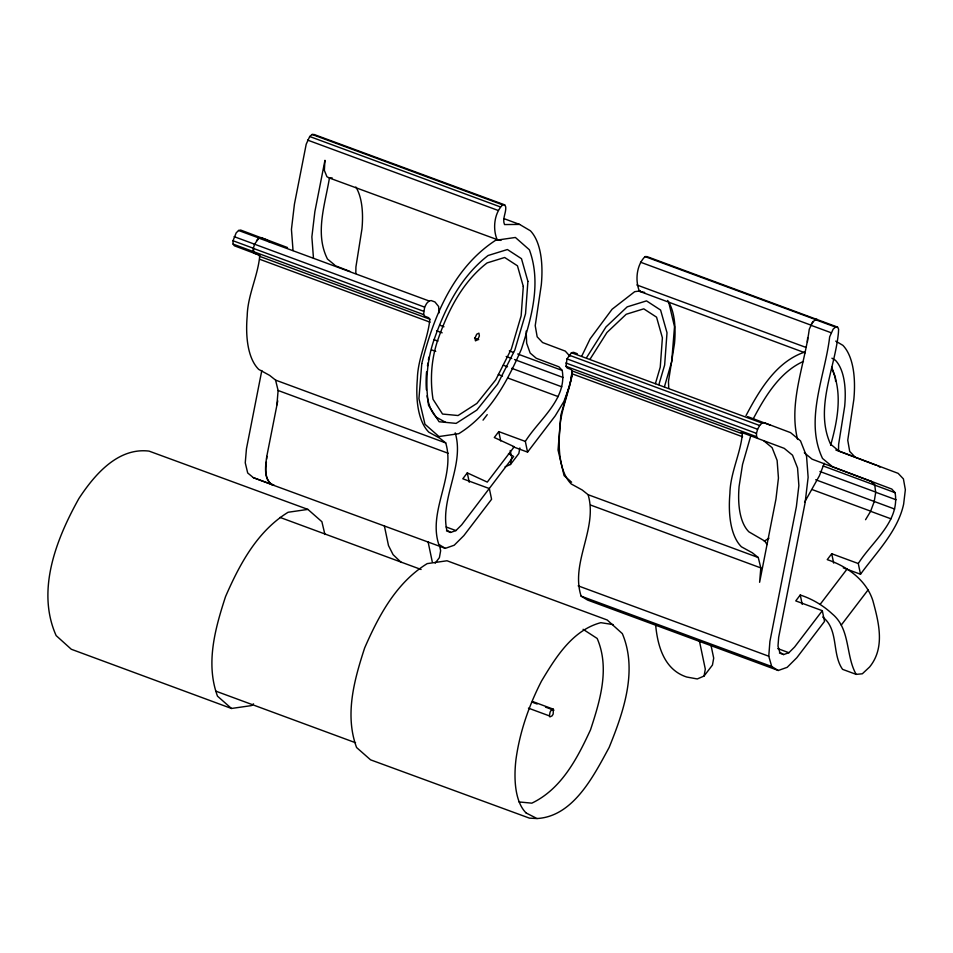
<?xml version="1.0" encoding="UTF-8"?>
<svg xmlns="http://www.w3.org/2000/svg" width="953" height="953" viewBox="0 0 953 953"><rect width="100%" height="100%" fill="white"/><g stroke="black" fill="none" stroke-linecap="round" stroke-linejoin="round"><path stroke-width="1.43" d="M838.521 451.031L838.628 444.36L844.668 406.395A87.176 38.239 -69.7 0 0 835.364 360.234L831.921 358.209M355.814 273.463L355.922 266.935L361.949 228.97A87.176 38.239 -69.7 0 0 355.85 187.002M549.369 715.882L550.107 712.046L551.179 710.247L553.371 709.199L553.181 714.047L552.109 715.834L549.905 716.894L549.369 715.882L528.427 708.15M805.118 352.848L639.475 291.32C634.96 280.658 636.497 265.029 645.062 256.595L647.051 256.619L837.556 327.105L838.604 329.178L838.426 332.752C834.923 368.99 814.338 408.396 830.516 444.122L838.831 450.983L898.143 473.355L903.408 478.894L905.35 489.711L903.647 504.089C897.845 531.095 876.438 552.299 860.511 574.242L843.262 567.881M807.405 342.056L807.656 337.731M860.511 574.242L858.284 563.545L831.731 553.741L827.24 559.637C847.074 566.285 866.313 580.032 872.877 600.688C878.761 622.404 885.385 647.635 869.601 666.993L862.334 673.783L856.187 674.379C845.418 655.533 850.672 629.147 832.255 613.899C823.07 605.358 812.17 598.925 800.258 595.006L795.755 600.902L822.308 610.694L824.536 621.404L796.839 657.701L787.166 667.338L778.267 670.483L587.667 600.104L581.139 596.161C570.18 562.711 598.091 528.343 588.096 494.69L582.2 489.985L571.276 483.993A102.328 44.898 -69.7 0 1 559.733 430.625C560.15 410.028 570.311 391.004 572.217 370.955L571.002 369.442L567.238 368.025L565.963 366.333L567.011 358.888L571.443 352.729L573.563 352.312L577.327 353.73M778.267 670.483L771.727 666.528L768.761 656.224L769.905 641.429L796.386 506.615L798.876 485.601L797.554 467.971L792.527 455.2L784.212 448.339L741.184 432.281L742.399 433.794C740.481 453.831 730.32 472.867 729.903 493.463A102.328 44.898 -69.7 0 0 741.446 546.819L752.37 552.811L758.266 557.529L760.816 567.917L759.612 582.295L775.956 499.086L778.446 478.061L777.124 460.43L772.109 447.672L763.782 440.81M266.387 461.955C265.458 469.15 264.922 478.108 270.604 483.612A39.18 17.19 -69.7 0 0 273.809 485.196C262.968 481.265 265.458 465.541 266.769 456.475L277.764 400.856M266.626 459.155L266.864 456.356M276.906 404.87L278.109 390.492L275.56 380.104L269.663 375.399L258.739 369.407A102.328 44.898 -69.7 0 1 247.196 316.039C247.613 295.442 257.775 276.418 259.681 256.369L258.466 254.856M269.294 241.848L267.078 240.013L240.692 230.066L238.572 230.483L236.177 232.889L233.02 240.752L233.092 244.087L423.597 314.585L424.871 316.277L428.647 317.694L429.863 319.207C427.945 339.244 417.783 358.28 417.366 378.877A102.328 44.898 -69.7 0 0 428.91 432.233L439.833 438.225L445.73 442.931C455.725 476.583 427.814 510.951 438.773 544.413L445.301 548.356L454.212 545.223L463.885 535.574L491.581 499.277L489.342 488.567L462.801 478.775L467.292 472.879L487.281 482.099L514.263 446.731L494.285 437.51L498.776 431.614L525.329 441.418L527.557 452.115L512.964 446.731M525.329 441.418C538.838 419.677 567.226 399.367 562.21 370.431L558.946 366.822L536.253 358.257L530.154 353.051L526.664 343.247L526.151 331.12M570.037 384.869L572.253 370.61M874.211 501.504L875.747 492.105L819.949 471.509M858.284 563.545C871.781 541.852 900.097 521.553 895.07 492.677L891.817 489.068L832.505 466.708L822.522 458.464C804.225 419.63 825.119 376.328 829.67 336.814L833.172 329.13L835.567 327.093L837.556 327.105M427.48 365.964L427.945 363.045M428.397 360.115L428.862 357.184M505.054 466.827L510.463 464.504L511.713 457.583M519.85 447.97L518.849 453.509L510.463 464.504M655.604 624.549C657.546 645.765 664.038 669.673 686.696 677.023L697.286 678.953L704.053 676.046L705.303 669.125L699.359 640.702M261.813 370.538L246.446 448.815L245.255 462.813L247.697 472.974L253.379 477.667L273.809 485.208M830.611 445.337C837.544 420.69 842.94 392.934 831.826 368.704M254.701 253.438L253.427 251.747L253.343 248.399L254.57 244.182M423.597 314.585L424.645 307.14L426.682 303.376L429.076 300.969L431.197 300.564L434.973 301.982L438.618 306.509L439.047 312.894M757.826 438.404L756.563 436.712L756.479 433.365L757.599 429.267L759.636 425.503L762.031 423.096L764.151 422.691L790.537 432.626L800.508 440.87L806.548 456.189L808.132 477.334L805.142 502.565L778.661 637.366L777.993 646.134L779.745 652.233L783.616 654.568L788.881 652.71L794.611 647.004L822.308 610.694M572.122 376.03L560.864 415.055L558.041 450.019L564.081 475.607L571.609 482.218M664.444 386.763L671.686 361.675L674.51 326.7L668.803 302.542M750.761 435.89L742.542 464.456L739.099 486.411A87.176 38.239 -69.7 0 0 748.927 531.857L764.818 541.101L767.022 544.58M655.378 383.702L660.25 367.179L662.395 337.803L656.557 317.17L643.763 308.843L626.204 314.264L606.942 332.502L590.05 359.186M658.88 384.631L664.646 365.059L667.005 332.74L660.584 310.047L646.503 300.886L627.205 306.854L606.001 326.927L586.583 357.601M569.858 356.184L565.272 351.109L542.579 342.544L537.17 336.826L535.217 325.652L541.292 284.947A102.328 44.898 -69.7 0 0 530.38 230.769L519.611 224.42L504.542 224.563C502.005 218.904 506.305 212.853 505.733 206.932L504.685 204.859L314.085 134.492L312.107 134.468L309.713 136.517L306.211 144.201L294.429 204.156L291.439 229.387L293.036 250.532M504.685 204.859L502.696 204.847C494.13 213.269 492.606 228.899 497.109 239.572L500.992 240.406M812.838 321.483L809.252 329.273C804.546 365.464 788.465 402.821 797.578 439.44M569.525 386.251L563.938 401.416L555.254 415.818L527.557 452.115M874.306 501.385L870.601 511.296L891.019 518.837M824.285 463.325L819.401 475.773L804.582 502.231M745.973 415.663C759.291 390.492 775.98 361.89 804.392 352.181M753.263 418.796C765.068 396.531 779.649 372.075 803.462 361.39M581.759 356.124L590.11 338.875L612.076 309.26L634.686 291.689L640.345 290.868M254.475 244.302L259.002 238.024L238.572 230.483M256.512 240.549L258.906 238.143L261.11 237.607L287.496 247.554M253.379 477.667L273.714 485.315M483.04 420.142L487.233 414.638M435.199 563.152L439.393 557.648L440.643 550.727L439.452 545.045M704.053 676.046L712.451 665.051L713.702 658.13L711.021 645.336M865.562 519.707L870.697 511.177L812.111 489.556M820.247 604.226L847.229 568.858M841.261 625.073L868.243 589.716M446.469 530.892L450.65 532.441L455.927 530.583L461.645 524.877L513.631 456.451L508.473 453.592M817.221 319.446L815.232 319.434L810.598 325.152L831.016 332.692M253.546 703.862L251.282 705.625L231.484 708.472L71.296 649.255L56.144 635.603C35.976 590.348 56.394 538.862 78.908 498.502C94.347 475.011 117.731 447.326 149.037 451.103L307.902 509.402L321.888 521.708L324.913 534.49M764.246 541.185L768.964 538.219M307.902 509.402L288.104 512.261C257.167 531.321 239.632 564.283 225.539 596.602C215.187 628.444 205.395 663.395 217.498 696.178L231.484 708.472M537.015 818.532C573.48 816.518 593.802 775.575 609.134 747.462C623.417 712.26 637.974 670.733 622.345 633.638L607.192 619.986L447.005 560.769L427.194 563.616C396.269 582.676 378.734 615.638 364.642 647.969C354.29 679.799 344.498 714.762 356.589 747.533L370.574 759.839L529.451 818.139L537.015 818.532L526.163 812.992M332.12 177.854L329.428 178.02L326.939 176.734L324.354 170.396L324.949 160.307L314.859 211.697L311.869 236.928L313.454 258.072M817.126 319.565L815.137 319.553L835.567 327.093M519.016 801.938L531.822 803.165C561.555 788.929 577.28 758.385 590.515 729.819C600.08 700.693 609.98 668.184 597.174 638.462L583.093 629.314M613.101 624.584L600.831 622.666C572.36 630.255 555.682 657.439 541.459 681.169C528.855 705.708 519.766 732.011 515.978 759.386A93.561 41.05 -69.7 0 0 526.163 812.992M639.475 291.32L644.657 292.44M497.109 239.572L329.428 178.02C325.14 204.359 314.585 233.509 327.475 259.049L334.753 265.053M272.248 484.815L445.301 548.356M645.062 256.595L815.232 319.434M312.107 134.468L502.696 204.847M309.713 136.517L500.301 206.884M640.511 262.206L810.681 325.033M307.557 140.079L498.145 210.446M504.268 218.749L519.611 224.42M636.89 284.983L805.666 347.297M571.443 352.729L762.031 423.096M258.906 238.143L429.076 300.969M569.048 355.135L759.636 425.503M567.011 358.888L757.599 429.267M234.14 236.642L424.645 307.14M565.879 362.986L756.479 433.365M233.02 240.752L253.438 248.292L253.522 251.628L254.785 253.319L260.109 255.321M253.343 248.399L423.525 311.238M565.963 366.333L756.563 436.712M572.217 370.955L742.399 433.794M259.681 256.369L429.863 319.207M823.13 465.957L895.07 492.677M572.419 373.933L742.59 436.772M439.786 325.223L443.955 326.772M474.558 338.065L478.74 339.613M509.343 350.907L513.512 352.455M517.693 353.992L562.21 370.431M259.883 259.347L430.065 322.185M896.07 499.765L875.652 492.224L874.747 485.017L871.483 481.408M436.605 330.774L442.168 332.835M506.174 356.458L511.737 358.519M514.513 359.543L563.211 377.519M815.72 479.764L894.641 509.045M433.782 339.542L437.951 341.091M503.339 365.225L507.508 366.774M511.69 368.311L561.77 386.799M431.554 349.846L435.735 351.395M498.336 374.505L502.505 376.054M508.068 378.103L558.16 396.591M588.096 494.69L758.266 557.529M275.56 380.104L445.73 442.931M590.646 505.078L760.816 567.917M278.109 390.492L448.291 453.33M856.187 674.379L842.583 669.351C831.635 653.913 838.997 629.588 822.749 617.067M777.755 648.6L788.881 652.71M446.159 526.973L455.927 530.583M779.435 653.019L783.616 654.568M578.173 585.857L768.761 656.224M581.139 596.161L771.727 666.528M280.039 517.419L421.095 569.489M532.429 701.456L553.371 709.199M532.965 702.48L537.158 704.017M545.533 707.114L553.907 710.211M215.89 691.175L355.552 742.744M747.509 416.568L770.107 425.086M835.841 450.019L876.367 465.302M335.79 265.911L349.858 271.367M259.359 255.201L234.367 245.779L233.092 244.087M445.694 422.382L436.391 417.271A87.176 38.239 -69.7 0 1 427.087 395.793M835.733 341.114L842.905 345.355A102.328 44.898 -69.7 0 1 853.828 399.533L847.753 440.238L849.707 451.412L855.115 457.13M450.65 532.441L446.79 530.106C439.988 498.014 464.85 465.124 455.212 432.841M877.808 465.695L879.929 467.173M804.32 452.758L812.087 459.167L871.399 481.527L874.651 485.137M401.261 562.473L393.077 554.646L388.49 545.569L384.333 525.675M831.659 366.869L835.34 377.197L835.614 381.355M831.731 553.741L833.684 563.104M800.258 595.006L802.212 604.369M510.224 450.483L511.416 456.165M498.776 431.614L500.73 440.977M467.292 472.879L469.257 482.242M428.088 541.828L432.245 561.734M668.744 388.264L668.458 381.522L674.486 343.556A87.176 38.239 -69.7 0 0 667.636 300.433M426.396 389.801A87.176 38.239 -69.7 0 1 426.563 371.825M474.975 338.065L475.44 340.852L477.644 339.792L479.371 335.944L478.906 333.157L476.703 334.217L474.975 338.065M523.292 286.436L521.148 315.824L511.404 348.858L495.739 379.854L476.869 403.429L458.048 415.532L442.537 414.043L433.007 399.247C430.029 379.925 431.256 360.425 437.201 341.77C447.362 312.048 461.717 282.541 487.114 262.909L504.661 257.489L517.455 265.804L523.292 286.436M527.902 281.385L525.544 313.704L514.834 350.049L497.597 384.13L476.834 410.076L456.13 423.382L439.071 421.75L428.588 405.466C425.324 384.214 426.67 362.759 433.198 342.246C444.384 309.546 460.168 277.097 488.103 255.499L507.413 249.531L521.482 258.692L527.902 281.385M421.762 363.701L418.939 398.664L424.978 424.24L438.964 436.545L458.762 433.686C489.699 414.626 507.234 381.665 521.327 349.334C531.679 317.504 541.471 282.553 529.368 249.769L515.382 237.464L495.584 240.323C453.616 267.579 433.258 316.849 421.762 363.701"/></g></svg>
